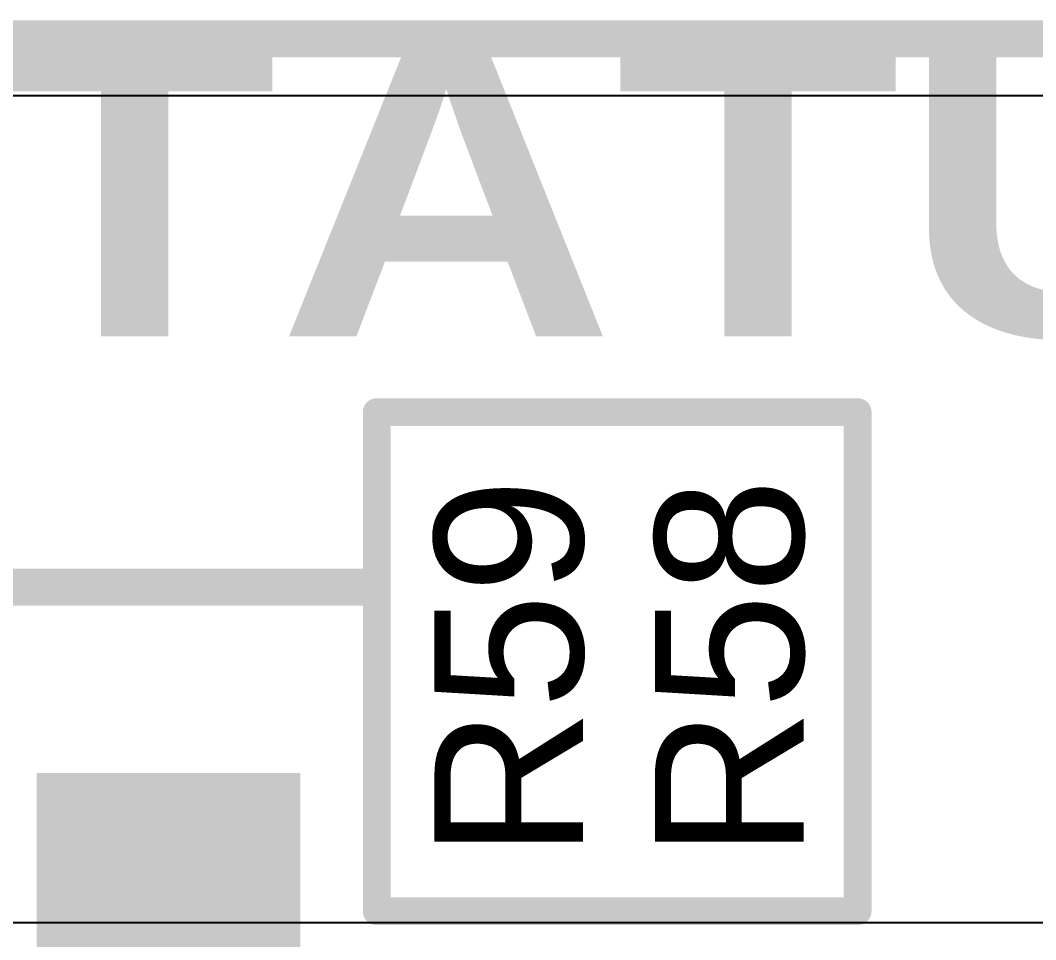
# Model space of a CAD drawing. Header units: inches. Extents: x -5 to 5258, y -4 to 5281.
# Drawn here: x 36.11 to 43.05, y 26.35 to 32.64 of the extents above; entities that cross this region are included whole.
import ezdxf

# ---------------------------------------------------------------- set-up
doc = ezdxf.new("R2010")
doc.units = ezdxf.units.IN
for name, color, linetype in [('Bottom Layer', 5, 'Continuous'), ('Top Layer', 1, 'Continuous'), ('Top Overlay', 2, 'Continuous'), ('Top Paste', 8, 'Continuous'), ('Top Solder', 216, 'Continuous')]:
    doc.layers.add(name, color=color, linetype=linetype)
doc.styles.add('Arial', font='', dxfattribs={"height": 0.2})
doc.styles.add('Arial Black_Bold', font='', dxfattribs={"height": 0.2})
doc.styles.get('Arial').set_extended_font_data('Arial')
doc.styles.get('Arial Black_Bold').set_extended_font_data('Arial Black', bold=True)

# ---------------------------------------------------------------- blocks, each defined once
blk = doc.blocks.new('50SVPF10M_141')
at = {"layer": 'Top Layer'}
for points in [[(-4.55, 0.8), (-1.05, 0.8), (-1.05, -0.8), (-4.55, -0.8)], [(1.05, 0.8), (4.55, 0.8), (4.55, -0.8), (1.05, -0.8)]]:
    blk.add_hatch(color=1, dxfattribs=at).paths.add_polyline_path(points)
at = {"layer": 'Top Paste'}
for points in [[(-4.55, 0.8), (-1.05, 0.8), (-1.05, -0.8), (-4.55, -0.8)], [(1.05, 0.8), (4.55, 0.8), (4.55, -0.8), (1.05, -0.8)]]:
    blk.add_hatch(color=8, dxfattribs=at).paths.add_polyline_path(points)
at = {"layer": 'Top Solder'}
for points in [[(-4.6516, 0.9016), (-0.9484, 0.9016), (-0.9484, -0.9016), (-4.6516, -0.9016)], [(0.9484, 0.9016), (4.6516, 0.9016), (4.6516, -0.9016), (0.9484, -0.9016)]]:
    blk.add_hatch(color=216, dxfattribs=at).paths.add_polyline_path(points)
at = {"layer": 'Top Overlay'}
for points in [[(-1.95, 3.3, 0.127, 0.127, 0), (-3.3, 1.95, 0.127, 0.127, 0)], [(-1.95, 3.3, 0.127, 0.127, 0), (3.3, 3.3, 0.127, 0.127, 0)], [(3.3, 3.3, 0.127, 0.127, 0), (3.3, 1.15, 0.127, 0.127, 0)], [(-3.3, 1.95, 0.127, 0.127, 0), (-3.3, 1.15, 0.127, 0.127, 0)], [(-3.7785, 1.5669, 0.127, 0.127, 0), (-3.7785, 1.0335, 0.127, 0.127, 0)], [(-4.0071, 1.2875, 0.127, 0.127, 0), (-3.5499, 1.2875, 0.127, 0.127, 0)], [(-3.3, -1.15, 0.127, 0.127, 0), (-3.3, -1.95, 0.127, 0.127, 0)], [(3.3, -1.15, 0.127, 0.127, 0), (3.3, -3.3, 0.127, 0.127, 0)], [(-3.3, -1.95, 0.127, 0.127, 0), (-1.95, -3.3, 0.127, 0.127, 0)], [(-1.95, -3.3, 0.127, 0.127, 0), (3.3, -3.3, 0.127, 0.127, 0)]]:
    blk.add_lwpolyline(points, format="xyseb", dxfattribs=at)
for points in [[(-1.9818, 3.3, 0.0635, 0.0635, 1), (-1.9183, 3.3, 0.0635, 0.0635, 1)], [(-1.9818, 3.3, 0.0635, 0.0635, 1), (-1.9183, 3.3, 0.0635, 0.0635, 1)], [(3.2683, 3.3, 0.0635, 0.0635, 1), (3.3318, 3.3, 0.0635, 0.0635, 1)], [(3.2683, 3.3, 0.0635, 0.0635, 1), (3.3318, 3.3, 0.0635, 0.0635, 1)], [(-3.3318, 1.95, 0.0635, 0.0635, 1), (-3.2683, 1.95, 0.0635, 0.0635, 1)], [(-3.3318, 1.95, 0.0635, 0.0635, 1), (-3.2683, 1.95, 0.0635, 0.0635, 1)], [(-3.8103, 1.5669, 0.0635, 0.0635, 1), (-3.7468, 1.5669, 0.0635, 0.0635, 1)], [(-4.0389, 1.2875, 0.0635, 0.0635, 1), (-3.9754, 1.2875, 0.0635, 0.0635, 1)], [(-3.5817, 1.2875, 0.0635, 0.0635, 1), (-3.5182, 1.2875, 0.0635, 0.0635, 1)], [(-3.3318, 1.15, 0.0635, 0.0635, 1), (-3.2683, 1.15, 0.0635, 0.0635, 1)], [(3.2683, 1.15, 0.0635, 0.0635, 1), (3.3318, 1.15, 0.0635, 0.0635, 1)], [(-3.8103, 1.0335, 0.0635, 0.0635, 1), (-3.7468, 1.0335, 0.0635, 0.0635, 1)], [(-3.3318, -1.15, 0.0635, 0.0635, 1), (-3.2683, -1.15, 0.0635, 0.0635, 1)], [(3.2683, -1.15, 0.0635, 0.0635, 1), (3.3318, -1.15, 0.0635, 0.0635, 1)], [(-3.3318, -1.95, 0.0635, 0.0635, 1), (-3.2683, -1.95, 0.0635, 0.0635, 1)], [(-3.3318, -1.95, 0.0635, 0.0635, 1), (-3.2683, -1.95, 0.0635, 0.0635, 1)], [(-1.9818, -3.3, 0.0635, 0.0635, 1), (-1.9183, -3.3, 0.0635, 0.0635, 1)], [(-1.9818, -3.3, 0.0635, 0.0635, 1), (-1.9183, -3.3, 0.0635, 0.0635, 1)], [(3.2683, -3.3, 0.0635, 0.0635, 1), (3.3318, -3.3, 0.0635, 0.0635, 1)], [(3.2683, -3.3, 0.0635, 0.0635, 1), (3.3318, -3.3, 0.0635, 0.0635, 1)]]:
    blk.add_lwpolyline(points, format="xyseb", close=True, dxfattribs=at)

msp = doc.modelspace()

# ---------------------------------------------------------------- linework, layer by layer
at = {"layer": 'Bottom Layer'}
msp.add_line((43.6703, 26.4633), (9.703, 26.4633), dxfattribs=at)
at = {"layer": 'Top Layer'}
msp.add_line((35.9267, 32.1235), (48.7971, 32.1235), dxfattribs=at)
msp.add_lwpolyline([(21.3034, 32.512, 0.254, 0.254, 0), (48.958, 32.512, 0.254, 0.254, 0)], format="xyseb", dxfattribs=at)
at = {"layer": 'Top Overlay'}
for points in [[(38.5432, 29.958, 0.1905, 0.1905, 0), (41.8311, 29.958, 0.1905, 0.1905, 0)], [(38.5432, 26.543, 0.1905, 0.1905, 0), (38.5432, 29.958, 0.1905, 0.1905, 0)], [(41.8311, 26.543, 0.1905, 0.1905, 0), (41.8311, 29.958, 0.1905, 0.1905, 0)], [(34.8375, 28.7607, 0.254, 0.254, 0), (38.4521, 28.7607, 0.254, 0.254, 0)], [(38.5432, 26.543, 0.1905, 0.1905, 0), (41.8311, 26.543, 0.1905, 0.1905, 0)]]:
    msp.add_lwpolyline(points, format="xyseb", dxfattribs=at)
for points in [[(38.4955, 29.958, 0.0952, 0.0952, 1), (38.5908, 29.958, 0.0952, 0.0952, 1)], [(38.4955, 29.958, 0.0952, 0.0952, 1), (38.5908, 29.958, 0.0952, 0.0952, 1)], [(41.7834, 29.958, 0.0952, 0.0952, 1), (41.8787, 29.958, 0.0952, 0.0952, 1)], [(41.7834, 29.958, 0.0952, 0.0952, 1), (41.8787, 29.958, 0.0952, 0.0952, 1)], [(38.3886, 28.7607, 0.127, 0.127, 1), (38.5156, 28.7607, 0.127, 0.127, 1)], [(38.4955, 26.543, 0.0952, 0.0952, 1), (38.5908, 26.543, 0.0952, 0.0952, 1)], [(38.4955, 26.543, 0.0952, 0.0952, 1), (38.5908, 26.543, 0.0952, 0.0952, 1)], [(41.7834, 26.543, 0.0952, 0.0952, 1), (41.8787, 26.543, 0.0952, 0.0952, 1)], [(41.7834, 26.543, 0.0952, 0.0952, 1), (41.8787, 26.543, 0.0952, 0.0952, 1)]]:
    msp.add_lwpolyline(points, format="xyseb", close=True, dxfattribs=at)

# ---------------------------------------------------------------- block references
at = {"rotation": 90}
msp.add_blockref('50SVPF10M_141', (37.1178, 22.8363), dxfattribs=at)

# ---------------------------------------------------------------- texts
at = {"layer": 'Top Overlay'}
for s, height, rotation, style, p in [('STATUS', 2, 360, 'Arial Black_Bold', (33.7775, 30.4767)), ('R58', 1.016, 90, 'Arial', (41.4611, 26.9015)), ('R59', 1.016, 90, 'Arial', (39.9532, 26.9018))]:
    msp.add_text(s, height=height, rotation=rotation, dxfattribs=dict(at, style=style)).set_placement(p)

doc.saveas('drawing.dxf')
